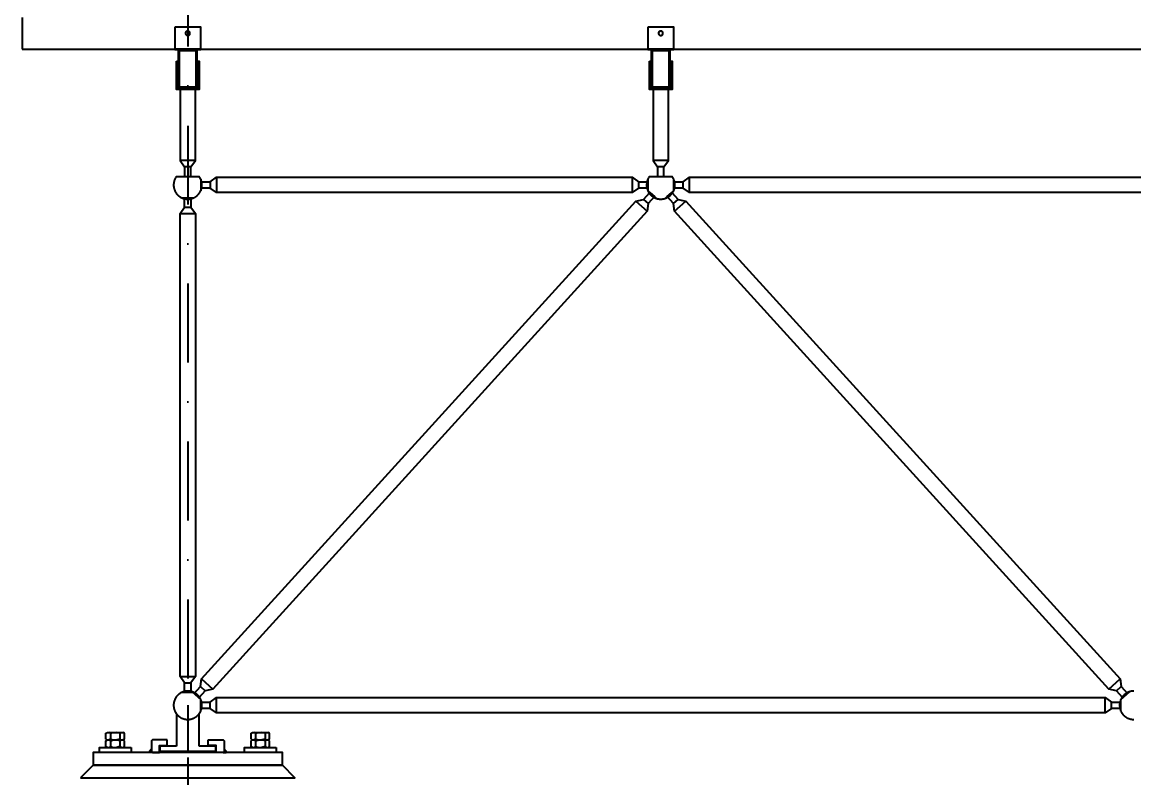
# Model space of a CAD drawing. Header units: centimetres. Extents: x 26569 to 160723, y -3143 to 14565.
# Drawn here: x 104855.2 to 105207.7, y -1001.5 to -761.9 of the extents above; entities that cross this region are included whole.
import ezdxf

# ---------------------------------------------------------------- set-up
doc = ezdxf.new("R2010")
doc.units = ezdxf.units.CM
doc.header["$LTSCALE"] = 100
doc.linetypes.add('DASHDOT2', pattern=[0.5, 0.25, -0.125, 0, -0.125])
for name, color, linetype in [('A-ANNO-DIMS', 187, 'Continuous'), ('A-ANNO-GRID', 155, 'DASHDOT2'), ('A-ELEV-02', 253, 'Continuous'), ('S-STEL', 3, 'Continuous')]:
    doc.layers.add(name, color=color, linetype=linetype)
doc.styles.add('Fields_100', font='act_simplex.shx', dxfattribs={"width": 0.8, "height": 20})
doc.dimstyles.new('FIELDS_100', dxfattribs={"dimscale": 0, "dimtxt": 20, "dimasz": 5, "dimexe": 5, "dimexo": 5, "dimgap": 5, "dimtad": 0, "dimdec": 0, "dimzin": 0, "dimdsep": 46, "dimtxsty": 'Fields_100', "dimblk": 'DOT', "dimcen": 0.09, "dimclrt": 50, "dimadec": 0, "dimazin": 0, "dimtfac": 1, "dimtdec": 0, "dimtix": 1, "dimtofl": 0, "dimtmove": 1, "dimatfit": 3, "dimfxl": 5, "dimfxlon": 1, "dimtolj": 1, "dimtzin": 0, "dimarcsym": 0})

# ---------------------------------------------------------------- blocks, each defined once
blk = doc.blocks.new('_Dot')
at = {"color": 0, "linetype": 'ByBlock', "lineweight": -2}
blk.add_line((-0.5, 0), (-1, 0), dxfattribs=at)
at = {"color": 0, "linetype": 'ByBlock', "const_width": 0.5}
blk.add_lwpolyline([(-0.25, 0, 1), (0.25, 0, 1)], format="xyb", close=True, dxfattribs=at)
blk = doc.blocks.new('*D473')
at = {"layer": 'A-ANNO-DIMS', "color": 0, "lineweight": -2, "transparency": 16777216}
for p, q in [((104907.73, -198.45), (104907.73, -188.45)), ((106707.73, -198.45), (106707.73, -188.45)), ((104912.73, -193.45), (105776.06, -193.45)), ((106702.73, -193.45), (105839.4, -193.45))]:
    blk.add_line(p, q, dxfattribs=at)
at = {"layer": 'DEFPOINTS', "color": 0, "transparency": 16777216}
for p in [(106707.73, -193.45), (104907.73, -1038.45), (106707.73, -1038.45)]:
    blk.add_point(p, dxfattribs=at)
at = {"layer": 'A-ANNO-DIMS', "color": 0, "lineweight": -2, "transparency": 16777216, "xscale": 5, "yscale": 5, "zscale": 5, "rotation": 180}
blk.add_blockref('_Dot', (104907.73, -193.45), dxfattribs=at)
at = {"layer": 'A-ANNO-DIMS', "color": 0, "lineweight": -2, "transparency": 16777216, "xscale": 5, "yscale": 5, "zscale": 5}
blk.add_blockref('_Dot', (106707.73, -193.45), dxfattribs=at)
at = {"layer": 'A-ANNO-DIMS', "color": 50, "transparency": 16777216, "insert": (105807.73, -193.45), "char_height": 20, "attachment_point": 5, "style": 'Fields_100'}
blk.add_mtext('\\A1;1800', dxfattribs=at)
blk = doc.blocks.new('SOMUN')
for p, q in [((-9.8, 7.1), (-8.2, 8)), ((-9.8, 0.9), (-9.8, 7.1)), ((-9.8, 0.9), (-8.2, 0)), ((-8.2, 8), (-5, 8)), ((-8.2, 0), (-5, 0)), ((-5, 7.1), (-6.6, 8)), ((-5, 0.9), (-6.6, 0)), ((-5, 8), (5, 8)), ((-5, 7.1), (-1.7, 8)), ((-5, 7.1), (-5, 0.9)), ((-5, 0.9), (-1.7, 0)), ((-5, 0), (5, 0)), ((5, 7.1), (1.7, 8)), ((5, 0.9), (1.7, 0)), ((5, 8), (8.2, 8)), ((5, 7.1), (6.6, 8)), ((5, 7.1), (5, 0.9)), ((5, 0.9), (6.6, 0)), ((5, 0), (8.2, 0)), ((9.8, 7.1), (8.2, 8)), ((9.8, 0.9), (8.2, 0)), ((9.8, 0.9), (9.8, 7.1))]:
    blk.add_line(p, q)

msp = doc.modelspace()

# ---------------------------------------------------------------- hatches: boundary and pattern name
at = {"layer": 'A-ELEV-02'}
for points in [[(104896.23, -993.24), (104896.53, -993.54), (104895.53, -993.54), (104895.53, -993.51), (104895.53, -993.48), (104895.54, -993.44), (104895.54, -993.41), (104895.54, -993.37), (104895.55, -993.34), (104895.56, -993.31), (104895.57, -993.27), (104895.58, -993.24), (104895.59, -993.21), (104895.6, -993.18), (104895.61, -993.14), (104895.63, -993.11), (104895.64, -993.08), (104895.66, -993.05), (104895.68, -993.02), (104895.69, -992.99), (104895.71, -992.97), (104895.73, -992.94), (104895.76, -992.91), (104895.78, -992.89), (104895.8, -992.86), (104895.82, -992.84), (104895.85, -992.81), (104895.87, -992.79), (104895.9, -992.77), (104895.93, -992.75), (104895.95, -992.73), (104895.98, -992.71), (104896.01, -992.69), (104896.04, -992.67), (104896.07, -992.65), (104896.1, -992.64), (104896.13, -992.63), (104896.17, -992.61), (104896.2, -992.6), (104896.23, -992.59)], [(104919.23, -993.24), (104918.93, -993.54), (104919.93, -993.54), (104919.93, -993.51), (104919.93, -993.48), (104919.92, -993.44), (104919.92, -993.41), (104919.92, -993.37), (104919.91, -993.34), (104919.9, -993.31), (104919.89, -993.27), (104919.88, -993.24), (104919.87, -993.21), (104919.86, -993.18), (104919.85, -993.14), (104919.83, -993.11), (104919.82, -993.08), (104919.8, -993.05), (104919.78, -993.02), (104919.77, -992.99), (104919.75, -992.97), (104919.73, -992.94), (104919.7, -992.91), (104919.68, -992.89), (104919.66, -992.86), (104919.64, -992.84), (104919.61, -992.81), (104919.59, -992.79), (104919.56, -992.77), (104919.53, -992.75), (104919.5, -992.73), (104919.48, -992.71), (104919.45, -992.69), (104919.42, -992.67), (104919.39, -992.65), (104919.36, -992.64), (104919.33, -992.63), (104919.29, -992.61), (104919.26, -992.6), (104919.23, -992.59)]]:
    msp.add_hatch(color=256, dxfattribs=at).paths.add_polyline_path(points, flags=0)

# ---------------------------------------------------------------- linework, layer by layer
for points in [[(104877.73, -997.54), (104937.73, -997.54), (104937.73, -993.54), (104877.73, -993.54)], [(104873.73, -1001.54), (104941.73, -1001.54), (104937.73, -997.54), (104877.73, -997.54)]]:
    msp.add_lwpolyline(points, close=True)
at = {"elevation": 0}
for points in [[(104889.73, -991.94), (104889.73, -993.54), (104879.73, -993.54), (104879.73, -991.94), (104889.73, -991.94)], [(104935.73, -991.94), (104935.73, -993.54), (104925.73, -993.54), (104925.73, -991.94), (104935.73, -991.94)]]:
    msp.add_lwpolyline(points, dxfattribs=at)
at = {"layer": 'A-ANNO-GRID'}
msp.add_lwpolyline([(104907.73, -143.45), (104907.73, -1876.54)], dxfattribs=at)
at = {"layer": 'A-ELEV-02'}
for points in [[(104855.23, -760.44), (104855.23, -770.44)], [(104855.23, -770.44), (113852.73, -770.44)], [(104911.73, -770.44), (104903.73, -770.44)], [(105061.73, -770.44), (105053.73, -770.44)], [(104904.13, -776.04), (104904.63, -776.04)], [(104904.13, -777.44), (104904.63, -777.44)], [(104910.83, -776.04), (104911.33, -776.04)], [(104910.83, -777.44), (104911.33, -777.44)], [(105054.13, -776.04), (105054.63, -776.04)], [(105054.13, -777.44), (105054.63, -777.44)], [(105060.83, -776.04), (105061.33, -776.04)], [(105060.83, -777.44), (105061.33, -777.44)], [(104905.31, -783.24), (104905.31, -805.84), (104906.73, -807.84), (104906.73, -810.84)], [(104908.73, -810.84), (104908.73, -807.84), (104910.14, -805.84), (104910.14, -783.24)], [(105055.31, -783.24), (105055.31, -805.84), (105056.73, -807.84), (105056.73, -810.84)], [(105058.73, -810.84), (105058.73, -807.84), (105060.14, -805.84), (105060.14, -783.24)], [(104910.14, -805.84), (104905.31, -805.84)], [(105060.14, -805.84), (105055.31, -805.84)], [(104908.73, -807.84), (104906.73, -807.84)], [(105058.73, -807.84), (105056.73, -807.84)], [(104904.13, -810.84), (104904.04, -810.96), (104903.96, -811.09), (104903.88, -811.22), (104903.8, -811.35), (104903.73, -811.48), (104903.66, -811.62), (104903.6, -811.76), (104903.54, -811.91), (104903.48, -812.05), (104903.46, -812.13), (104903.43, -812.2), (104903.41, -812.28), (104903.39, -812.36), (104903.37, -812.43), (104903.35, -812.51), (104903.33, -812.59), (104903.32, -812.67), (104903.3, -812.74), (104903.29, -812.82), (104903.28, -812.9), (104903.27, -812.98), (104903.26, -813.06), (104903.25, -813.14), (104903.24, -813.22), (104903.24, -813.3), (104903.23, -813.38), (104903.23, -813.46), (104903.23, -813.54), (104903.23, -813.62), (104903.23, -813.7), (104903.24, -813.78), (104903.24, -813.86), (104903.25, -813.94), (104903.25, -814.01), (104903.26, -814.09), (104903.27, -814.17), (104903.29, -814.25), (104903.31, -814.4), (104903.35, -814.56), (104903.38, -814.71), (104903.43, -814.86), (104903.47, -815), (104903.52, -815.14), (104903.58, -815.29), (104903.64, -815.42), (104903.71, -815.56), (104903.77, -815.69), (104903.85, -815.82), (104903.93, -815.95), (104904.01, -816.07), (104904.1, -816.2), (104904.19, -816.32), (104904.29, -816.44), (104904.39, -816.56), (104904.5, -816.68), (104904.55, -816.73), (104904.61, -816.79), (104904.67, -816.84), (104904.73, -816.9), (104904.79, -816.95), (104904.85, -817), (104904.91, -817.05), (104904.97, -817.1), (104905.03, -817.15), (104905.1, -817.19), (104905.16, -817.24), (104905.23, -817.29), (104905.3, -817.33), (104905.36, -817.37), (104905.43, -817.41), (104905.5, -817.45), (104905.57, -817.49), (104905.64, -817.53), (104905.71, -817.57), (104905.78, -817.6), (104905.86, -817.64), (104905.93, -817.67), (104906, -817.7), (104906.08, -817.73), (104906.15, -817.76), (104906.22, -817.78), (104906.3, -817.81), (104906.37, -817.83), (104906.52, -817.88), (104906.67, -817.92), (104906.83, -817.95), (104906.98, -817.98), (104907.13, -818), (104907.28, -818.02), (104907.43, -818.03), (104907.58, -818.04), (104907.73, -818.04), (104907.88, -818.04), (104908.03, -818.03), (104908.18, -818.02), (104908.33, -818), (104908.48, -817.98), (104908.63, -817.95), (104908.79, -817.92), (104908.94, -817.88), (104909.09, -817.83), (104909.16, -817.81), (104909.24, -817.78), (104909.31, -817.76), (104909.38, -817.73), (104909.46, -817.7), (104909.53, -817.67), (104909.6, -817.64), (104909.68, -817.6), (104909.75, -817.57), (104909.82, -817.53), (104909.89, -817.49), (104909.96, -817.45), (104910.03, -817.41), (104910.1, -817.37), (104910.16, -817.33), (104910.23, -817.29), (104910.3, -817.24), (104910.36, -817.19), (104910.43, -817.15), (104910.49, -817.1), (104910.55, -817.05), (104910.61, -817), (104910.67, -816.95), (104910.73, -816.9), (104910.79, -816.84), (104910.85, -816.79), (104910.91, -816.73), (104910.96, -816.68), (104911.07, -816.56), (104911.17, -816.44), (104911.27, -816.32), (104911.36, -816.2), (104911.45, -816.07), (104911.53, -815.95), (104911.61, -815.82), (104911.69, -815.69), (104911.75, -815.56), (104911.82, -815.42), (104911.88, -815.29), (104911.94, -815.14), (104911.99, -815), (104912.03, -814.86), (104912.08, -814.71), (104912.11, -814.56), (104912.15, -814.4), (104912.17, -814.25), (104912.19, -814.17), (104912.2, -814.09), (104912.21, -814.01), (104912.21, -813.94), (104912.22, -813.86), (104912.22, -813.78), (104912.23, -813.7), (104912.23, -813.62), (104912.23, -813.54), (104912.23, -813.46), (104912.23, -813.38), (104912.22, -813.3), (104912.22, -813.22), (104912.21, -813.14), (104912.2, -813.06), (104912.19, -812.98), (104912.18, -812.9), (104912.17, -812.82), (104912.16, -812.74), (104912.14, -812.67), (104912.13, -812.59), (104912.11, -812.51), (104912.09, -812.43), (104912.07, -812.36), (104912.05, -812.28), (104912.03, -812.2), (104912, -812.13), (104911.98, -812.05), (104911.92, -811.91), (104911.86, -811.76), (104911.8, -811.62), (104911.73, -811.48), (104911.66, -811.35), (104911.58, -811.22), (104911.5, -811.09), (104911.42, -810.96), (104911.33, -810.84)], [(104904.13, -810.84), (104911.33, -810.84)], [(104911.83, -812.54), (104914.83, -812.54), (104916.83, -811.13), (105048.63, -811.13), (105050.63, -812.54), (105053.63, -812.54)], [(104911.83, -811.69), (104911.83, -815.4)], [(104914.83, -812.54), (104914.83, -814.54)], [(104916.83, -811.13), (104916.83, -815.96)], [(105048.63, -811.13), (105048.63, -815.96)], [(105050.63, -812.54), (105050.63, -814.54)], [(105054.13, -810.84), (105054.04, -810.96), (105053.96, -811.09), (105053.88, -811.22), (105053.8, -811.35), (105053.73, -811.48), (105053.66, -811.62), (105053.6, -811.76), (105053.54, -811.91), (105053.48, -812.05), (105053.46, -812.13), (105053.43, -812.2), (105053.41, -812.28), (105053.39, -812.36), (105053.37, -812.43), (105053.35, -812.51), (105053.33, -812.59), (105053.32, -812.67), (105053.3, -812.74), (105053.29, -812.82), (105053.28, -812.9), (105053.27, -812.98), (105053.26, -813.06), (105053.25, -813.14), (105053.24, -813.22), (105053.24, -813.3), (105053.23, -813.38), (105053.23, -813.46), (105053.23, -813.54), (105053.23, -813.62), (105053.23, -813.7), (105053.24, -813.78), (105053.24, -813.86), (105053.25, -813.94), (105053.25, -814.01), (105053.26, -814.09), (105053.27, -814.17), (105053.29, -814.25), (105053.31, -814.4), (105053.35, -814.56), (105053.38, -814.71), (105053.43, -814.86), (105053.47, -815), (105053.52, -815.14), (105053.58, -815.29), (105053.64, -815.42), (105053.71, -815.56), (105053.77, -815.69), (105053.85, -815.82), (105053.93, -815.95), (105054.01, -816.07), (105054.1, -816.2), (105054.19, -816.32), (105054.29, -816.44), (105054.39, -816.56), (105054.5, -816.68), (105054.55, -816.73), (105054.61, -816.79), (105054.67, -816.84), (105054.73, -816.9), (105054.79, -816.95), (105054.85, -817), (105054.91, -817.05), (105054.97, -817.1), (105055.03, -817.15), (105055.1, -817.19), (105055.16, -817.24), (105055.23, -817.29), (105055.3, -817.33), (105055.36, -817.37), (105055.43, -817.41), (105055.5, -817.45), (105055.57, -817.49), (105055.64, -817.53), (105055.71, -817.57), (105055.78, -817.6), (105055.86, -817.64), (105055.93, -817.67), (105056, -817.7), (105056.08, -817.73), (105056.15, -817.76), (105056.22, -817.78), (105056.3, -817.81), (105056.37, -817.83), (105056.52, -817.88), (105056.67, -817.92), (105056.83, -817.95), (105056.98, -817.98), (105057.13, -818), (105057.28, -818.02), (105057.43, -818.03), (105057.58, -818.04), (105057.73, -818.04), (105057.88, -818.04), (105058.03, -818.03), (105058.18, -818.02), (105058.33, -818), (105058.48, -817.98), (105058.63, -817.95), (105058.79, -817.92), (105058.94, -817.88), (105059.09, -817.83), (105059.16, -817.81), (105059.24, -817.78), (105059.31, -817.76), (105059.38, -817.73), (105059.46, -817.7), (105059.53, -817.67), (105059.6, -817.64), (105059.68, -817.6), (105059.75, -817.57), (105059.82, -817.53), (105059.89, -817.49), (105059.96, -817.45), (105060.03, -817.41), (105060.1, -817.37), (105060.16, -817.33), (105060.23, -817.29), (105060.3, -817.24), (105060.36, -817.19), (105060.43, -817.15), (105060.49, -817.1), (105060.55, -817.05), (105060.61, -817), (105060.67, -816.95), (105060.73, -816.9), (105060.79, -816.84), (105060.85, -816.79), (105060.91, -816.73), (105060.96, -816.68), (105061.07, -816.56), (105061.17, -816.44), (105061.27, -816.32), (105061.36, -816.2), (105061.45, -816.07), (105061.53, -815.95), (105061.61, -815.82), (105061.69, -815.69), (105061.75, -815.56), (105061.82, -815.42), (105061.88, -815.29), (105061.94, -815.14), (105061.99, -815), (105062.03, -814.86), (105062.08, -814.71), (105062.11, -814.56), (105062.15, -814.4), (105062.17, -814.25), (105062.19, -814.17), (105062.2, -814.09), (105062.21, -814.01), (105062.21, -813.94), (105062.22, -813.86), (105062.22, -813.78), (105062.23, -813.7), (105062.23, -813.62), (105062.23, -813.54), (105062.23, -813.46), (105062.23, -813.38), (105062.22, -813.3), (105062.22, -813.22), (105062.21, -813.14), (105062.2, -813.06), (105062.19, -812.98), (105062.18, -812.9), (105062.17, -812.82), (105062.16, -812.74), (105062.14, -812.67), (105062.13, -812.59), (105062.11, -812.51), (105062.09, -812.43), (105062.07, -812.36), (105062.05, -812.28), (105062.03, -812.2), (105062, -812.13), (105061.98, -812.05), (105061.92, -811.91), (105061.86, -811.76), (105061.8, -811.62), (105061.73, -811.48), (105061.66, -811.35), (105061.58, -811.22), (105061.5, -811.09), (105061.42, -810.96), (105061.33, -810.84)], [(105053.63, -811.69), (105053.63, -815.4)], [(105054.13, -810.84), (105061.33, -810.84)], [(105061.83, -812.54), (105064.83, -812.54), (105066.83, -811.13), (105348.63, -811.13), (105350.63, -812.54), (105353.63, -812.54)], [(105061.83, -815.4), (105061.83, -811.69)], [(105064.83, -814.54), (105064.83, -812.54)], [(105066.83, -815.96), (105066.83, -811.13)], [(104906.73, -974.44), (104906.73, -971.44), (104905.31, -969.44), (104905.31, -822.64), (104906.73, -820.64), (104906.73, -817.64)], [(104905.88, -817.64), (104909.58, -817.64)], [(104908.73, -817.64), (104908.73, -820.64), (104910.14, -822.64), (104910.14, -969.44), (104908.73, -971.44), (104908.73, -974.44)], [(105053.63, -814.54), (105050.63, -814.54), (105048.63, -815.96), (104916.83, -815.96), (104914.83, -814.54), (104911.83, -814.54)], [(105053.6, -815.33), (105056.34, -817.83)], [(105059.12, -817.83), (105061.86, -815.33)], [(105353.63, -814.54), (105350.63, -814.54), (105348.63, -815.96), (105066.83, -815.96), (105064.83, -814.54), (105061.83, -814.54)], [(104906.73, -820.64), (104908.73, -820.64)], [(105049.82, -818.65), (105053.4, -821.9)], [(105052.21, -818.12), (105053.69, -819.47)], [(105061.77, -819.47), (105063.25, -818.12)], [(105062.06, -821.9), (105065.64, -818.65)], [(104905.31, -822.64), (104910.14, -822.64)], [(104905.31, -969.44), (104910.14, -969.44)], [(104906.73, -971.44), (104908.73, -971.44)], [(104911.77, -972.62), (104913.25, -973.96)], [(104912.06, -970.19), (104915.64, -973.43)], [(105199.82, -973.43), (105203.4, -970.19)], [(105202.21, -973.96), (105203.69, -972.62)], [(104911.33, -981.24), (104911.42, -981.12), (104911.5, -981), (104911.58, -980.87), (104911.66, -980.74), (104911.73, -980.6), (104911.8, -980.47), (104911.86, -980.32), (104911.92, -980.18), (104911.98, -980.03), (104912, -979.96), (104912.03, -979.88), (104912.05, -979.81), (104912.07, -979.73), (104912.09, -979.65), (104912.11, -979.58), (104912.13, -979.5), (104912.14, -979.42), (104912.16, -979.34), (104912.17, -979.26), (104912.18, -979.19), (104912.19, -979.11), (104912.2, -979.03), (104912.21, -978.95), (104912.22, -978.87), (104912.22, -978.79), (104912.23, -978.71), (104912.23, -978.63), (104912.23, -978.55), (104912.23, -978.47), (104912.23, -978.39), (104912.22, -978.31), (104912.22, -978.23), (104912.21, -978.15), (104912.21, -978.07), (104912.2, -977.99), (104912.19, -977.92), (104912.17, -977.84), (104912.15, -977.68), (104912.11, -977.53), (104912.08, -977.38), (104912.03, -977.23), (104911.99, -977.09), (104911.94, -976.94), (104911.88, -976.8), (104911.82, -976.67), (104911.75, -976.53), (104911.69, -976.4), (104911.61, -976.27), (104911.53, -976.14), (104911.45, -976.01), (104911.36, -975.89), (104911.27, -975.76), (104911.17, -975.64), (104911.07, -975.53), (104910.96, -975.41), (104910.91, -975.36), (104910.85, -975.3), (104910.79, -975.25), (104910.73, -975.19), (104910.67, -975.14), (104910.61, -975.09), (104910.55, -975.04), (104910.49, -974.99), (104910.43, -974.94), (104910.36, -974.89), (104910.3, -974.85), (104910.23, -974.8), (104910.16, -974.76), (104910.1, -974.72), (104910.03, -974.67), (104909.96, -974.63), (104909.89, -974.6), (104909.82, -974.56), (104909.75, -974.52), (104909.68, -974.49), (104909.6, -974.45), (104909.53, -974.42), (104909.46, -974.39), (104909.38, -974.36), (104909.31, -974.33), (104909.24, -974.3), (104909.16, -974.28), (104909.09, -974.25), (104908.94, -974.21), (104908.79, -974.17), (104908.63, -974.14), (104908.48, -974.11), (104908.33, -974.08), (104908.18, -974.07), (104908.03, -974.05), (104907.88, -974.05), (104907.73, -974.04), (104907.58, -974.05), (104907.43, -974.05), (104907.28, -974.07), (104907.13, -974.08), (104906.98, -974.11), (104906.83, -974.14), (104906.67, -974.17), (104906.52, -974.21), (104906.37, -974.25), (104906.3, -974.28), (104906.22, -974.3), (104906.15, -974.33), (104906.08, -974.36), (104906, -974.39), (104905.93, -974.42), (104905.86, -974.45), (104905.78, -974.49), (104905.71, -974.52), (104905.64, -974.56), (104905.57, -974.6), (104905.5, -974.63), (104905.43, -974.67), (104905.36, -974.72), (104905.3, -974.76), (104905.23, -974.8), (104905.16, -974.85), (104905.1, -974.89), (104905.03, -974.94), (104904.97, -974.99), (104904.91, -975.04), (104904.85, -975.09), (104904.79, -975.14), (104904.73, -975.19), (104904.67, -975.25), (104904.61, -975.3), (104904.55, -975.36), (104904.5, -975.41), (104904.39, -975.53), (104904.29, -975.64), (104904.19, -975.76), (104904.1, -975.89), (104904.01, -976.01), (104903.93, -976.14), (104903.85, -976.27), (104903.77, -976.4), (104903.71, -976.53), (104903.64, -976.67), (104903.58, -976.8), (104903.52, -976.94), (104903.47, -977.09), (104903.43, -977.23), (104903.38, -977.38), (104903.35, -977.53), (104903.31, -977.68), (104903.29, -977.84), (104903.27, -977.92), (104903.26, -977.99), (104903.25, -978.07), (104903.25, -978.15), (104903.24, -978.23), (104903.24, -978.31), (104903.23, -978.39), (104903.23, -978.47), (104903.23, -978.55), (104903.23, -978.63), (104903.23, -978.71), (104903.24, -978.79), (104903.24, -978.87), (104903.25, -978.95), (104903.26, -979.03), (104903.27, -979.11), (104903.28, -979.19), (104903.29, -979.26), (104903.3, -979.34), (104903.32, -979.42), (104903.33, -979.5), (104903.35, -979.58), (104903.37, -979.65), (104903.39, -979.73), (104903.41, -979.81), (104903.43, -979.88), (104903.46, -979.96), (104903.48, -980.03), (104903.54, -980.18), (104903.6, -980.32), (104903.66, -980.47), (104903.73, -980.6), (104903.8, -980.74), (104903.88, -980.87), (104903.96, -981), (104904.04, -981.12), (104904.13, -981.24)], [(104905.88, -974.44), (104909.58, -974.44)], [(104909.12, -974.26), (104911.86, -976.76)], [(104911.83, -977.54), (104914.83, -977.54), (104916.83, -976.13), (105198.63, -976.13), (105200.63, -977.54), (105203.63, -977.54)], [(104916.83, -980.96), (104916.83, -976.13)], [(105198.63, -980.96), (105198.63, -976.13)], [(105207.73, -974.04), (105207.63, -974.04), (105207.53, -974.05), (105207.43, -974.05), (105207.33, -974.06), (105207.22, -974.07), (105207.12, -974.09), (105207.02, -974.1), (105206.91, -974.12), (105206.81, -974.14), (105206.7, -974.16), (105206.6, -974.19), (105206.49, -974.22), (105206.39, -974.25), (105206.28, -974.28), (105206.18, -974.32), (105206.07, -974.36), (105205.97, -974.4), (105205.87, -974.45), (105205.76, -974.5), (105205.66, -974.55), (105205.56, -974.6), (105205.46, -974.66), (105205.36, -974.72), (105205.27, -974.78), (105205.17, -974.84), (105205.08, -974.91), (105204.98, -974.98), (105204.89, -975.05), (105204.8, -975.12), (105204.72, -975.2), (105204.63, -975.28), (105204.55, -975.36), (105204.47, -975.45), (105204.39, -975.53), (105204.31, -975.62), (105204.24, -975.71), (105204.16, -975.8), (105204.09, -975.89), (105204.03, -975.99), (105203.96, -976.08), (105203.9, -976.18), (105203.84, -976.28), (105203.79, -976.38), (105203.73, -976.48), (105203.68, -976.58), (105203.63, -976.68), (105203.59, -976.78), (105203.55, -976.89), (105203.51, -976.99), (105203.47, -977.1), (105203.44, -977.2), (105203.4, -977.31), (105203.37, -977.41), (105203.35, -977.52), (105203.33, -977.62), (105203.31, -977.72), (105203.29, -977.83), (105203.27, -977.93), (105203.26, -978.04), (105203.25, -978.14), (105203.24, -978.24), (105203.23, -978.34), (105203.23, -978.44), (105203.23, -978.54), (105203.23, -978.64), (105203.23, -978.74), (105203.24, -978.85), (105203.25, -978.95), (105203.26, -979.05), (105203.27, -979.15), (105203.29, -979.26), (105203.31, -979.36), (105203.33, -979.47), (105203.35, -979.57), (105203.37, -979.68), (105203.4, -979.78), (105203.44, -979.89), (105203.47, -979.99), (105203.51, -980.1), (105203.55, -980.2), (105203.59, -980.3), (105203.63, -980.41), (105203.68, -980.51), (105203.73, -980.61), (105203.79, -980.71), (105203.84, -980.81), (105203.9, -980.91), (105203.96, -981.01), (105204.03, -981.1), (105204.09, -981.2), (105204.16, -981.29), (105204.24, -981.38), (105204.31, -981.47), (105204.39, -981.56), (105204.47, -981.64), (105204.55, -981.73), (105204.63, -981.81), (105204.72, -981.89), (105204.8, -981.96), (105204.89, -982.04), (105204.98, -982.11), (105205.08, -982.18), (105205.17, -982.25), (105205.27, -982.31), (105205.36, -982.37), (105205.46, -982.43), (105205.56, -982.49), (105205.66, -982.54), (105205.76, -982.59), (105205.87, -982.64), (105205.97, -982.69), (105206.07, -982.73), (105206.18, -982.77), (105206.28, -982.8), (105206.39, -982.84), (105206.49, -982.87), (105206.6, -982.9), (105206.7, -982.92), (105206.81, -982.95), (105206.91, -982.97), (105207.02, -982.99), (105207.12, -983), (105207.22, -983.02), (105207.33, -983.03), (105207.43, -983.03), (105207.53, -983.04), (105207.63, -983.04), (105207.73, -983.04)], [(105203.6, -976.76), (105206.34, -974.26)], [(104907.73, -978.54), (104907.73, -993.54)], [(104911.83, -980.4), (104911.83, -976.69)], [(105203.63, -979.54), (105200.63, -979.54), (105198.63, -980.96), (104916.83, -980.96), (104914.83, -979.54), (104911.83, -979.54)], [(104914.83, -979.54), (104914.83, -977.54)], [(105200.63, -979.54), (105200.63, -977.54)], [(105203.63, -980.4), (105203.63, -976.69)], [(104904.13, -981.24), (104904.13, -991.54)], [(104911.33, -991.54), (104911.33, -981.24)], [(104896.23, -992.59), (104896.21, -992.6), (104896.19, -992.6), (104896.18, -992.61), (104896.16, -992.61), (104896.14, -992.62), (104896.12, -992.63), (104896.11, -992.64), (104896.09, -992.65), (104896.07, -992.65), (104896.06, -992.66), (104896.04, -992.67), (104896.02, -992.68), (104896, -992.69), (104895.99, -992.7), (104895.97, -992.71), (104895.95, -992.73), (104895.94, -992.74), (104895.92, -992.75), (104895.91, -992.76), (104895.89, -992.77), (104895.88, -992.79), (104895.86, -992.8), (104895.85, -992.81), (104895.83, -992.83), (104895.82, -992.84), (104895.8, -992.86), (104895.79, -992.87), (104895.77, -992.89), (104895.76, -992.9), (104895.75, -992.92), (104895.74, -992.94), (104895.72, -992.95), (104895.71, -992.97), (104895.7, -992.99), (104895.69, -993), (104895.68, -993.02), (104895.67, -993.04), (104895.66, -993.06), (104895.65, -993.07), (104895.64, -993.09), (104895.63, -993.11), (104895.62, -993.13), (104895.61, -993.15), (104895.6, -993.16), (104895.6, -993.18), (104895.59, -993.2), (104895.58, -993.22), (104895.58, -993.24), (104895.57, -993.26), (104895.57, -993.28), (104895.56, -993.3), (104895.56, -993.32), (104895.55, -993.34), (104895.55, -993.35), (104895.54, -993.37), (104895.54, -993.39), (104895.54, -993.41), (104895.54, -993.43), (104895.53, -993.45), (104895.53, -993.47), (104895.53, -993.49), (104895.53, -993.51), (104895.53, -993.53), (104895.53, -993.54)], [(104896.53, -993.54), (104895.53, -993.54)], [(104896.53, -993.54), (104896.23, -993.24)], [(104904.13, -991.54), (104898.83, -991.54)], [(104898.83, -991.54), (104898.83, -993.14)], [(104898.83, -993.14), (104916.63, -993.14)], [(104899.03, -993.54), (104899.03, -993.34)], [(104899.03, -993.34), (104916.43, -993.34)], [(104916.43, -993.54), (104899.03, -993.54)], [(104899.08, -993.34), (104899.08, -993.14)], [(104916.63, -991.54), (104911.33, -991.54)], [(104916.38, -993.34), (104916.38, -993.14)], [(104916.43, -993.54), (104916.43, -993.34)], [(104916.63, -993.14), (104916.63, -991.54)], [(104918.93, -993.54), (104919.23, -993.24)], [(104918.93, -993.54), (104919.93, -993.54)], [(104919.93, -993.54), (104919.93, -993.53), (104919.93, -993.51), (104919.93, -993.49), (104919.93, -993.47), (104919.93, -993.45), (104919.92, -993.43), (104919.92, -993.41), (104919.92, -993.39), (104919.92, -993.37), (104919.91, -993.35), (104919.91, -993.34), (104919.9, -993.32), (104919.9, -993.3), (104919.89, -993.28), (104919.89, -993.26), (104919.88, -993.24), (104919.88, -993.22), (104919.87, -993.2), (104919.86, -993.18), (104919.86, -993.16), (104919.85, -993.15), (104919.84, -993.13), (104919.83, -993.11), (104919.82, -993.09), (104919.81, -993.07), (104919.8, -993.06), (104919.79, -993.04), (104919.78, -993.02), (104919.77, -993), (104919.76, -992.99), (104919.75, -992.97), (104919.74, -992.95), (104919.72, -992.94), (104919.71, -992.92), (104919.7, -992.9), (104919.69, -992.89), (104919.67, -992.87), (104919.66, -992.86), (104919.64, -992.84), (104919.63, -992.83), (104919.61, -992.81), (104919.6, -992.8), (104919.58, -992.79), (104919.57, -992.77), (104919.55, -992.76), (104919.54, -992.75), (104919.52, -992.74), (104919.51, -992.73), (104919.49, -992.71), (104919.47, -992.7), (104919.46, -992.69), (104919.44, -992.68), (104919.42, -992.67), (104919.4, -992.66), (104919.39, -992.65), (104919.37, -992.65), (104919.35, -992.64), (104919.34, -992.63), (104919.32, -992.62), (104919.3, -992.61), (104919.28, -992.61), (104919.27, -992.6), (104919.25, -992.6), (104919.23, -992.59)]]:
    msp.add_lwpolyline(points, dxfattribs=at)
for points in [[(104903.73, -763.44), (104911.73, -763.44), (104911.73, -770.74), (104903.73, -770.74)], [(104908.43, -765.44), (104908.43, -765.43), (104908.43, -765.41), (104908.43, -765.4), (104908.43, -765.38), (104908.43, -765.36), (104908.42, -765.35), (104908.42, -765.33), (104908.42, -765.32), (104908.42, -765.3), (104908.41, -765.28), (104908.41, -765.27), (104908.4, -765.25), (104908.4, -765.23), (104908.39, -765.22), (104908.39, -765.2), (104908.38, -765.19), (104908.37, -765.17), (104908.37, -765.15), (104908.36, -765.14), (104908.35, -765.12), (104908.34, -765.11), (104908.33, -765.09), (104908.33, -765.08), (104908.32, -765.06), (104908.31, -765.05), (104908.3, -765.03), (104908.28, -765.02), (104908.27, -765), (104908.26, -764.99), (104908.25, -764.98), (104908.24, -764.96), (104908.22, -764.95), (104908.21, -764.94), (104908.2, -764.92), (104908.19, -764.91), (104908.17, -764.9), (104908.16, -764.89), (104908.14, -764.88), (104908.13, -764.87), (104908.11, -764.86), (104908.1, -764.85), (104908.08, -764.84), (104908.07, -764.83), (104908.05, -764.82), (104908.04, -764.81), (104908.02, -764.81), (104908, -764.8), (104907.99, -764.79), (104907.97, -764.79), (104907.96, -764.78), (104907.94, -764.78), (104907.92, -764.77), (104907.91, -764.77), (104907.89, -764.76), (104907.87, -764.76), (104907.86, -764.76), (104907.84, -764.75), (104907.82, -764.75), (104907.81, -764.75), (104907.79, -764.75), (104907.78, -764.75), (104907.76, -764.74), (104907.75, -764.74), (104907.73, -764.74), (104907.71, -764.74), (104907.7, -764.74), (104907.68, -764.75), (104907.67, -764.75), (104907.65, -764.75), (104907.63, -764.75), (104907.62, -764.75), (104907.6, -764.76), (104907.59, -764.76), (104907.57, -764.76), (104907.55, -764.77), (104907.54, -764.77), (104907.52, -764.78), (104907.5, -764.78), (104907.49, -764.79), (104907.47, -764.79), (104907.46, -764.8), (104907.44, -764.81), (104907.42, -764.81), (104907.41, -764.82), (104907.39, -764.83), (104907.38, -764.84), (104907.36, -764.85), (104907.35, -764.86), (104907.33, -764.87), (104907.32, -764.88), (104907.3, -764.89), (104907.29, -764.9), (104907.27, -764.91), (104907.26, -764.92), (104907.25, -764.94), (104907.23, -764.95), (104907.22, -764.96), (104907.21, -764.98), (104907.2, -764.99), (104907.19, -765), (104907.18, -765.02), (104907.16, -765.03), (104907.15, -765.05), (104907.14, -765.06), (104907.13, -765.08), (104907.13, -765.09), (104907.12, -765.11), (104907.11, -765.12), (104907.1, -765.14), (104907.09, -765.15), (104907.09, -765.17), (104907.08, -765.19), (104907.07, -765.2), (104907.07, -765.22), (104907.06, -765.23), (104907.06, -765.25), (104907.05, -765.27), (104907.05, -765.28), (104907.04, -765.3), (104907.04, -765.32), (104907.04, -765.33), (104907.04, -765.35), (104907.03, -765.36), (104907.03, -765.38), (104907.03, -765.4), (104907.03, -765.41), (104907.03, -765.43), (104907.03, -765.44), (104907.03, -765.46), (104907.03, -765.47), (104907.03, -765.49), (104907.03, -765.51), (104907.03, -765.52), (104907.04, -765.54), (104907.04, -765.55), (104907.04, -765.57), (104907.04, -765.59), (104907.05, -765.6), (104907.05, -765.62), (104907.06, -765.64), (104907.06, -765.65), (104907.07, -765.67), (104907.07, -765.69), (104907.08, -765.7), (104907.09, -765.72), (104907.09, -765.73), (104907.1, -765.75), (104907.11, -765.77), (104907.12, -765.78), (104907.13, -765.8), (104907.13, -765.81), (104907.14, -765.83), (104907.15, -765.84), (104907.16, -765.86), (104907.18, -765.87), (104907.19, -765.88), (104907.2, -765.9), (104907.21, -765.91), (104907.22, -765.93), (104907.23, -765.94), (104907.25, -765.95), (104907.26, -765.96), (104907.27, -765.98), (104907.29, -765.99), (104907.3, -766), (104907.32, -766.01), (104907.33, -766.02), (104907.35, -766.03), (104907.36, -766.04), (104907.38, -766.05), (104907.39, -766.06), (104907.41, -766.07), (104907.42, -766.07), (104907.44, -766.08), (104907.46, -766.09), (104907.47, -766.09), (104907.49, -766.1), (104907.5, -766.11), (104907.52, -766.11), (104907.54, -766.12), (104907.55, -766.12), (104907.57, -766.13), (104907.59, -766.13), (104907.6, -766.13), (104907.62, -766.13), (104907.63, -766.14), (104907.65, -766.14), (104907.67, -766.14), (104907.68, -766.14), (104907.7, -766.14), (104907.71, -766.14), (104907.73, -766.14), (104907.75, -766.14), (104907.76, -766.14), (104907.78, -766.14), (104907.79, -766.14), (104907.81, -766.14), (104907.82, -766.14), (104907.84, -766.13), (104907.86, -766.13), (104907.87, -766.13), (104907.89, -766.13), (104907.91, -766.12), (104907.92, -766.12), (104907.94, -766.11), (104907.96, -766.11), (104907.97, -766.1), (104907.99, -766.09), (104908, -766.09), (104908.02, -766.08), (104908.04, -766.07), (104908.05, -766.07), (104908.07, -766.06), (104908.08, -766.05), (104908.1, -766.04), (104908.11, -766.03), (104908.13, -766.02), (104908.14, -766.01), (104908.16, -766), (104908.17, -765.99), (104908.19, -765.98), (104908.2, -765.96), (104908.21, -765.95), (104908.22, -765.94), (104908.24, -765.93), (104908.25, -765.91), (104908.26, -765.9), (104908.27, -765.88), (104908.28, -765.87), (104908.3, -765.86), (104908.31, -765.84), (104908.32, -765.83), (104908.33, -765.81), (104908.33, -765.8), (104908.34, -765.78), (104908.35, -765.77), (104908.36, -765.75), (104908.37, -765.73), (104908.37, -765.72), (104908.38, -765.7), (104908.39, -765.69), (104908.39, -765.67), (104908.4, -765.65), (104908.4, -765.64), (104908.41, -765.62), (104908.41, -765.6), (104908.42, -765.59), (104908.42, -765.57), (104908.42, -765.55), (104908.42, -765.54), (104908.43, -765.52), (104908.43, -765.51), (104908.43, -765.49), (104908.43, -765.47), (104908.43, -765.46)], [(105053.73, -763.44), (105061.73, -763.44), (105061.73, -770.74), (105053.73, -770.74)], [(105058.43, -765.44), (105058.43, -765.43), (105058.43, -765.41), (105058.43, -765.4), (105058.43, -765.38), (105058.43, -765.36), (105058.42, -765.35), (105058.42, -765.33), (105058.42, -765.32), (105058.42, -765.3), (105058.41, -765.28), (105058.41, -765.27), (105058.4, -765.25), (105058.4, -765.23), (105058.39, -765.22), (105058.39, -765.2), (105058.38, -765.19), (105058.37, -765.17), (105058.37, -765.15), (105058.36, -765.14), (105058.35, -765.12), (105058.34, -765.11), (105058.33, -765.09), (105058.33, -765.08), (105058.32, -765.06), (105058.31, -765.05), (105058.3, -765.03), (105058.28, -765.02), (105058.27, -765), (105058.26, -764.99), (105058.25, -764.98), (105058.24, -764.96), (105058.22, -764.95), (105058.21, -764.94), (105058.2, -764.92), (105058.19, -764.91), (105058.17, -764.9), (105058.16, -764.89), (105058.14, -764.88), (105058.13, -764.87), (105058.11, -764.86), (105058.1, -764.85), (105058.08, -764.84), (105058.07, -764.83), (105058.05, -764.82), (105058.04, -764.81), (105058.02, -764.81), (105058, -764.8), (105057.99, -764.79), (105057.97, -764.79), (105057.96, -764.78), (105057.94, -764.78), (105057.92, -764.77), (105057.91, -764.77), (105057.89, -764.76), (105057.87, -764.76), (105057.86, -764.76), (105057.84, -764.75), (105057.82, -764.75), (105057.81, -764.75), (105057.79, -764.75), (105057.78, -764.75), (105057.76, -764.74), (105057.75, -764.74), (105057.73, -764.74), (105057.71, -764.74), (105057.7, -764.74), (105057.68, -764.75), (105057.67, -764.75), (105057.65, -764.75), (105057.63, -764.75), (105057.62, -764.75), (105057.6, -764.76), (105057.59, -764.76), (105057.57, -764.76), (105057.55, -764.77), (105057.54, -764.77), (105057.52, -764.78), (105057.5, -764.78), (105057.49, -764.79), (105057.47, -764.79), (105057.46, -764.8), (105057.44, -764.81), (105057.42, -764.81), (105057.41, -764.82), (105057.39, -764.83), (105057.38, -764.84), (105057.36, -764.85), (105057.35, -764.86), (105057.33, -764.87), (105057.32, -764.88), (105057.3, -764.89), (105057.29, -764.9), (105057.27, -764.91), (105057.26, -764.92), (105057.25, -764.94), (105057.23, -764.95), (105057.22, -764.96), (105057.21, -764.98), (105057.2, -764.99), (105057.19, -765), (105057.18, -765.02), (105057.16, -765.03), (105057.15, -765.05), (105057.14, -765.06), (105057.13, -765.08), (105057.13, -765.09), (105057.12, -765.11), (105057.11, -765.12), (105057.1, -765.14), (105057.09, -765.15), (105057.09, -765.17), (105057.08, -765.19), (105057.07, -765.2), (105057.07, -765.22), (105057.06, -765.23), (105057.06, -765.25), (105057.05, -765.27), (105057.05, -765.28), (105057.04, -765.3), (105057.04, -765.32), (105057.04, -765.33), (105057.04, -765.35), (105057.03, -765.36), (105057.03, -765.38), (105057.03, -765.4), (105057.03, -765.41), (105057.03, -765.43), (105057.03, -765.44), (105057.03, -765.46), (105057.03, -765.47), (105057.03, -765.49), (105057.03, -765.51), (105057.03, -765.52), (105057.04, -765.54), (105057.04, -765.55), (105057.04, -765.57), (105057.04, -765.59), (105057.05, -765.6), (105057.05, -765.62), (105057.06, -765.64), (105057.06, -765.65), (105057.07, -765.67), (105057.07, -765.69), (105057.08, -765.7), (105057.09, -765.72), (105057.09, -765.73), (105057.1, -765.75), (105057.11, -765.77), (105057.12, -765.78), (105057.13, -765.8), (105057.13, -765.81), (105057.14, -765.83), (105057.15, -765.84), (105057.16, -765.86), (105057.18, -765.87), (105057.19, -765.88), (105057.2, -765.9), (105057.21, -765.91), (105057.22, -765.93), (105057.23, -765.94), (105057.25, -765.95), (105057.26, -765.96), (105057.27, -765.98), (105057.29, -765.99), (105057.3, -766), (105057.32, -766.01), (105057.33, -766.02), (105057.35, -766.03), (105057.36, -766.04), (105057.38, -766.05), (105057.39, -766.06), (105057.41, -766.07), (105057.42, -766.07), (105057.44, -766.08), (105057.46, -766.09), (105057.47, -766.09), (105057.49, -766.1), (105057.5, -766.11), (105057.52, -766.11), (105057.54, -766.12), (105057.55, -766.12), (105057.57, -766.13), (105057.59, -766.13), (105057.6, -766.13), (105057.62, -766.13), (105057.63, -766.14), (105057.65, -766.14), (105057.67, -766.14), (105057.68, -766.14), (105057.7, -766.14), (105057.71, -766.14), (105057.73, -766.14), (105057.75, -766.14), (105057.76, -766.14), (105057.78, -766.14), (105057.79, -766.14), (105057.81, -766.14), (105057.82, -766.14), (105057.84, -766.13), (105057.86, -766.13), (105057.87, -766.13), (105057.89, -766.13), (105057.91, -766.12), (105057.92, -766.12), (105057.94, -766.11), (105057.96, -766.11), (105057.97, -766.1), (105057.99, -766.09), (105058, -766.09), (105058.02, -766.08), (105058.04, -766.07), (105058.05, -766.07), (105058.07, -766.06), (105058.08, -766.05), (105058.1, -766.04), (105058.11, -766.03), (105058.13, -766.02), (105058.14, -766.01), (105058.16, -766), (105058.17, -765.99), (105058.19, -765.98), (105058.2, -765.96), (105058.21, -765.95), (105058.22, -765.94), (105058.24, -765.93), (105058.25, -765.91), (105058.26, -765.9), (105058.27, -765.88), (105058.28, -765.87), (105058.3, -765.86), (105058.31, -765.84), (105058.32, -765.83), (105058.33, -765.81), (105058.33, -765.8), (105058.34, -765.78), (105058.35, -765.77), (105058.36, -765.75), (105058.37, -765.73), (105058.37, -765.72), (105058.38, -765.7), (105058.39, -765.69), (105058.39, -765.67), (105058.4, -765.65), (105058.4, -765.64), (105058.41, -765.62), (105058.41, -765.6), (105058.42, -765.59), (105058.42, -765.57), (105058.42, -765.55), (105058.42, -765.54), (105058.43, -765.52), (105058.43, -765.51), (105058.43, -765.49), (105058.43, -765.47), (105058.43, -765.46)], [(104904.13, -774.24), (104904.63, -774.24), (104904.63, -782.74), (104910.83, -782.74), (104910.83, -774.24), (104911.33, -774.24), (104911.33, -783.24), (104904.13, -783.24)], [(105054.13, -774.24), (105054.63, -774.24), (105054.63, -782.74), (105060.83, -782.74), (105060.83, -774.24), (105061.33, -774.24), (105061.33, -783.24), (105054.13, -783.24)], [(104909.75, -974.84), (104911.77, -972.62), (104912.06, -970.19), (105049.82, -818.65), (105052.21, -818.12), (105054.23, -815.9), (105055.71, -817.25), (105053.69, -819.47), (105053.4, -821.9), (104915.64, -973.43), (104913.25, -973.96), (104911.23, -976.18)], [(105204.23, -976.18), (105202.21, -973.96), (105199.82, -973.43), (105062.06, -821.9), (105061.77, -819.47), (105059.75, -817.25), (105061.23, -815.9), (105063.25, -818.12), (105065.64, -818.65), (105203.4, -970.19), (105203.69, -972.62), (105205.71, -974.84)], [(104912.23, -978.54), (104912.23, -978.44), (104912.23, -978.34), (104912.22, -978.24), (104912.21, -978.14), (104912.2, -978.04), (104912.19, -977.93), (104912.17, -977.83), (104912.15, -977.72), (104912.13, -977.62), (104912.11, -977.52), (104912.08, -977.41), (104912.06, -977.31), (104912.02, -977.2), (104911.99, -977.1), (104911.95, -976.99), (104911.91, -976.89), (104911.87, -976.78), (104911.83, -976.68), (104911.78, -976.58), (104911.73, -976.48), (104911.67, -976.38), (104911.62, -976.28), (104911.56, -976.18), (104911.5, -976.08), (104911.43, -975.99), (104911.37, -975.89), (104911.3, -975.8), (104911.22, -975.71), (104911.15, -975.62), (104911.07, -975.53), (104910.99, -975.45), (104910.91, -975.36), (104910.83, -975.28), (104910.74, -975.2), (104910.66, -975.12), (104910.57, -975.05), (104910.48, -974.98), (104910.38, -974.91), (104910.29, -974.84), (104910.19, -974.78), (104910.1, -974.72), (104910, -974.66), (104909.9, -974.6), (104909.8, -974.55), (104909.7, -974.5), (104909.59, -974.45), (104909.49, -974.4), (104909.39, -974.36), (104909.28, -974.32), (104909.18, -974.28), (104909.07, -974.25), (104908.97, -974.22), (104908.86, -974.19), (104908.76, -974.16), (104908.65, -974.14), (104908.55, -974.12), (104908.44, -974.1), (104908.34, -974.09), (104908.24, -974.07), (104908.13, -974.06), (104908.03, -974.05), (104907.93, -974.05), (104907.83, -974.04), (104907.73, -974.04), (104907.63, -974.04), (104907.53, -974.05), (104907.43, -974.05), (104907.33, -974.06), (104907.22, -974.07), (104907.12, -974.09), (104907.02, -974.1), (104906.91, -974.12), (104906.81, -974.14), (104906.7, -974.16), (104906.6, -974.19), (104906.49, -974.22), (104906.39, -974.25), (104906.28, -974.28), (104906.18, -974.32), (104906.07, -974.36), (104905.97, -974.4), (104905.87, -974.45), (104905.76, -974.5), (104905.66, -974.55), (104905.56, -974.6), (104905.46, -974.66), (104905.36, -974.72), (104905.27, -974.78), (104905.17, -974.84), (104905.08, -974.91), (104904.98, -974.98), (104904.89, -975.05), (104904.8, -975.12), (104904.72, -975.2), (104904.63, -975.28), (104904.55, -975.36), (104904.47, -975.45), (104904.39, -975.53), (104904.31, -975.62), (104904.24, -975.71), (104904.16, -975.8), (104904.09, -975.89), (104904.03, -975.99), (104903.96, -976.08), (104903.9, -976.18), (104903.84, -976.28), (104903.79, -976.38), (104903.73, -976.48), (104903.68, -976.58), (104903.63, -976.68), (104903.59, -976.78), (104903.55, -976.89), (104903.51, -976.99), (104903.47, -977.1), (104903.44, -977.2), (104903.4, -977.31), (104903.37, -977.41), (104903.35, -977.52), (104903.33, -977.62), (104903.31, -977.72), (104903.29, -977.83), (104903.27, -977.93), (104903.26, -978.04), (104903.25, -978.14), (104903.24, -978.24), (104903.23, -978.34), (104903.23, -978.44), (104903.23, -978.54), (104903.23, -978.64), (104903.23, -978.74), (104903.24, -978.85), (104903.25, -978.95), (104903.26, -979.05), (104903.27, -979.15), (104903.29, -979.26), (104903.31, -979.36), (104903.33, -979.47), (104903.35, -979.57), (104903.37, -979.68), (104903.4, -979.78), (104903.44, -979.89), (104903.47, -979.99), (104903.51, -980.1), (104903.55, -980.2), (104903.59, -980.3), (104903.63, -980.41), (104903.68, -980.51), (104903.73, -980.61), (104903.79, -980.71), (104903.84, -980.81), (104903.9, -980.91), (104903.96, -981.01), (104904.03, -981.1), (104904.09, -981.2), (104904.16, -981.29), (104904.24, -981.38), (104904.31, -981.47), (104904.39, -981.56), (104904.47, -981.64), (104904.55, -981.73), (104904.63, -981.81), (104904.72, -981.89), (104904.8, -981.96), (104904.89, -982.04), (104904.98, -982.11), (104905.08, -982.18), (104905.17, -982.25), (104905.27, -982.31), (104905.36, -982.37), (104905.46, -982.43), (104905.56, -982.49), (104905.66, -982.54), (104905.76, -982.59), (104905.87, -982.64), (104905.97, -982.69), (104906.07, -982.73), (104906.18, -982.77), (104906.28, -982.8), (104906.39, -982.84), (104906.49, -982.87), (104906.6, -982.9), (104906.7, -982.92), (104906.81, -982.95), (104906.91, -982.97), (104907.02, -982.99), (104907.12, -983), (104907.22, -983.02), (104907.33, -983.03), (104907.43, -983.03), (104907.53, -983.04), (104907.63, -983.04), (104907.73, -983.04), (104907.83, -983.04), (104907.93, -983.04), (104908.03, -983.03), (104908.13, -983.03), (104908.24, -983.02), (104908.34, -983), (104908.44, -982.99), (104908.55, -982.97), (104908.65, -982.95), (104908.76, -982.92), (104908.86, -982.9), (104908.97, -982.87), (104909.07, -982.84), (104909.18, -982.8), (104909.28, -982.77), (104909.39, -982.73), (104909.49, -982.69), (104909.59, -982.64), (104909.7, -982.59), (104909.8, -982.54), (104909.9, -982.49), (104910, -982.43), (104910.1, -982.37), (104910.19, -982.31), (104910.29, -982.25), (104910.38, -982.18), (104910.48, -982.11), (104910.57, -982.04), (104910.66, -981.96), (104910.74, -981.89), (104910.83, -981.81), (104910.91, -981.73), (104910.99, -981.64), (104911.07, -981.56), (104911.15, -981.47), (104911.22, -981.38), (104911.3, -981.29), (104911.37, -981.2), (104911.43, -981.1), (104911.5, -981.01), (104911.56, -980.91), (104911.62, -980.81), (104911.67, -980.71), (104911.73, -980.61), (104911.78, -980.51), (104911.83, -980.41), (104911.87, -980.3), (104911.91, -980.2), (104911.95, -980.1), (104911.99, -979.99), (104912.02, -979.89), (104912.06, -979.78), (104912.08, -979.68), (104912.11, -979.57), (104912.13, -979.47), (104912.15, -979.36), (104912.17, -979.26), (104912.19, -979.15), (104912.2, -979.05), (104912.21, -978.95), (104912.22, -978.85), (104912.23, -978.74), (104912.23, -978.64)], [(104901.23, -989.54), (104896.53, -989.54), (104896.23, -989.84), (104896.23, -993.24), (104896.53, -993.54), (104898.73, -993.54), (104898.73, -991.34), (104901.23, -991.34)], [(104914.23, -989.54), (104918.93, -989.54), (104919.23, -989.84), (104919.23, -993.24), (104918.93, -993.54), (104916.73, -993.54), (104916.73, -991.34), (104914.23, -991.34)]]:
    msp.add_lwpolyline(points, close=True, dxfattribs=at)
at = {"layer": 'S-STEL'}
for points in [[(104910.73, -782.74), (104910.73, -770.74), (104904.73, -770.74), (104904.73, -782.74)], [(105060.73, -782.74), (105060.73, -770.74), (105054.73, -770.74), (105054.73, -782.74)]]:
    msp.add_lwpolyline(points, dxfattribs=at)
for points in [[(104910.43, -771.04), (104905.03, -771.04), (104905.03, -782.44), (104910.43, -782.44)], [(105060.43, -771.04), (105055.03, -771.04), (105055.03, -782.44), (105060.43, -782.44)]]:
    msp.add_lwpolyline(points, close=True, dxfattribs=at)

# ---------------------------------------------------------------- block references
at = {"xscale": 0.3, "yscale": 0.3, "zscale": 0.3}
for p in [(104884.73, -989.54), (104884.73, -991.94), (104930.73, -989.54), (104930.73, -991.94)]:
    msp.add_blockref('SOMUN', p, dxfattribs=at)

# ---------------------------------------------------------------- dimensions: what is measured, and where the dimension line sits
at = {"layer": 'A-ANNO-DIMS'}
dim = msp.add_linear_dim(base=(106707.73, -193.45), p1=(104907.73, -1038.45), p2=(106707.73, -1038.45), dimstyle='FIELDS_100', override={"dimscale": 1}, dxfattribs=at)
dim.commit()
dim.dimension.update_dxf_attribs({"geometry": '*D473', "text_midpoint": (105807.73, -193.45)})

doc.saveas('drawing.dxf')
